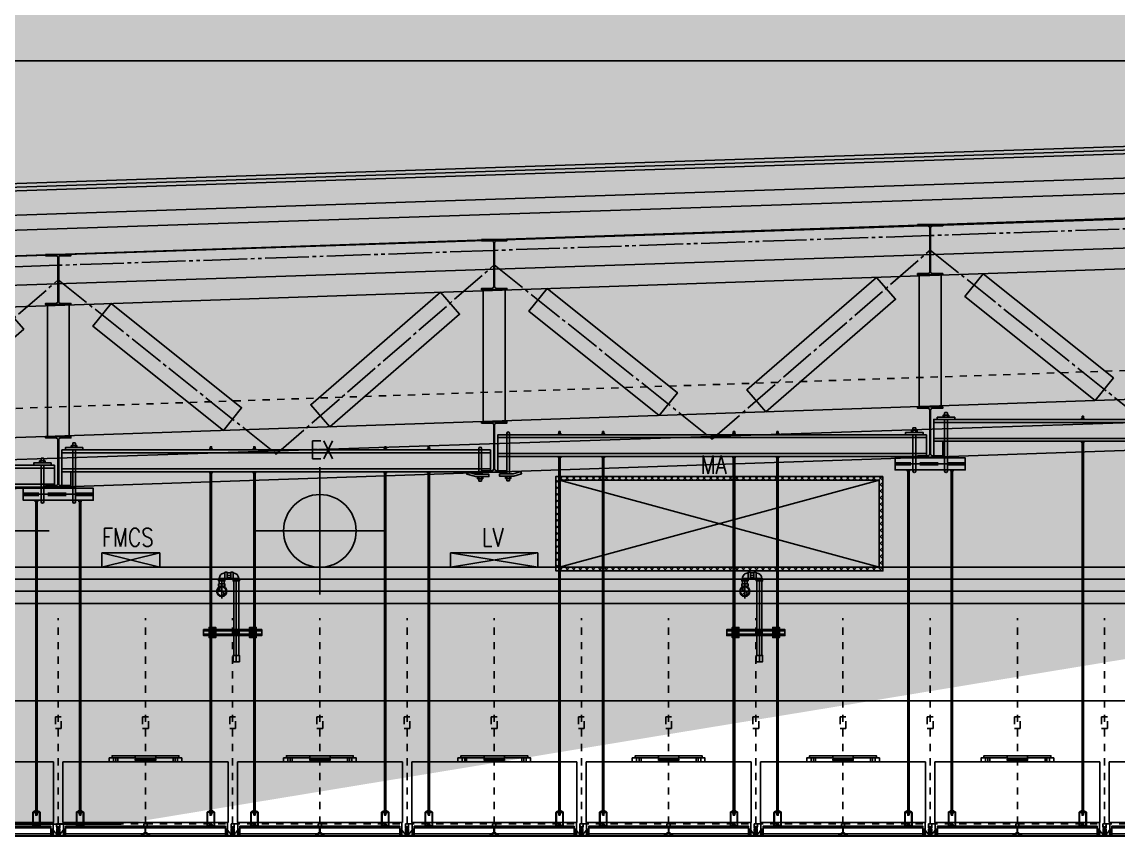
# Model space of a CAD drawing. Header units: millimetres. Extents: x -192235 to 515711, y 45168 to 947868.
# Drawn here: x 117750 to 125293, y 471200 to 476802 of the extents above; entities that cross this region are included whole.
import ezdxf
from ezdxf.enums import TextEntityAlignment as Align

# ---------------------------------------------------------------- set-up
doc = ezdxf.new("R2010")
doc.units = ezdxf.units.MM
doc.header["$LTSCALE"] = 1000
doc.header["$PDMODE"] = 1
for name, pattern in [('CENTER2', [1.125, 0.75, -0.125, 0.125, -0.125]), ('HIDDEN', [0.375, 0.25, -0.125]), ('HIDDEN2', [4.7625, 3.175, -1.5875]), ('TPH12-SEC-@20-1$0$CENTERK0', [0.65, 0.5, -0.05, 0.05, -0.05]), ('TPH12-SEC-@20-1$0$CENTERK5', [6.916, 6.667, -0.083, 0.083, -0.083]), ('TPH12-SEC-@20-1$0$DOTK1', [0.1, 0.05, -0.05]), ('TPH12-SEC-@20-1$0$PHANTOMK1', [1.415, 1, -0.083, 0.083, -0.083, 0.083, -0.083]), ('YCD-Xfa-Sec-24$0$HIDDEN', [0.375, 0.25, -0.125]), ('YCD-Xfa-Sec-24$0$HIDDEN2', [0.1875, 0.125, -0.0625])]:
    doc.linetypes.add(name, pattern=pattern)
for name, color, linetype in [('FS-LINE', 10, 'Continuous'), ('TPH12-SEC-@20-1$0$$FFU', 252, 'TPH12-SEC-@20-1$0$DOTK1'), ('TPH12-SEC-@20-1$0$H-SIN', 252, 'TPH12-SEC-@20-1$0$CENTERK5'), ('TPH12-SEC-@20-1$0$MEJI', 252, 'Continuous'), ('TPH12-SEC-@20-1$0$SIAGE1', 252, 'Continuous'), ('TPH12-SEC-@20-1$0$STEEL2', 252, 'Continuous'), ('TPH12-SEC-@20-1$0$STEEL3', 252, 'Continuous'), ('TPH12-SEC-@20-1$0$SUGATA3', 252, 'Continuous'), ('YCD-Xfa-Sec-24$0$A-C-Ceil-Hand_3-8', 2, 'Continuous'), ('YCD-Xfa-Sec-24$0$A-C-Ceiling Grid', 15, 'Continuous'), ('YCD-Xfa-Sec-24$0$Ceil-Sup-150', 3, 'Continuous'), ('YCD-Xfa-Sec-24$0$Ceil-Sup-P1001', 3, 'Continuous'), ('YCD-Xfa-Sec-24$0$FFU', 145, 'Continuous'), ('YFM1P-短$0$14P5-CSH-3-402-B$0$SH-TEXT', 4, 'Continuous'), ('YFM1P-短$0$M-FOUN', 252, 'Continuous'), ('YFM1P-短$0$M-HVAC-CMDUCT', 150, 'Continuous')]:
    doc.layers.add(name, color=color, linetype=linetype)
doc.styles.add('YFM1P-短$0$14P5-CSH-3-402-B$0$AA-TXT', font='simplex.shx', dxfattribs={"width": 0.8, "bigfont": 'CHINA.shx'})

# ---------------------------------------------------------------- blocks, each defined once
blk = doc.blocks.new('TPH12-SEC-@20-1')
at = {"layer": 'DEFPOINTS'}
for p, q in [((100000, 474600), (145000, 476100)), ((100000, 474400), (145000, 475900)), ((100000, 473200), (145000, 474700))]:
    blk.add_line(p, q, dxfattribs=at)
at = {"layer": 'TPH12-SEC-@20-1$0$$FFU'}
for p, q in [((129650, 474550.3), (100343.2, 473550.1)), ((118000, 471285), (118000, 472700)), ((118600, 471285), (118600, 472700)), ((119200, 471285), (119200, 472700)), ((119800, 471285), (119800, 472700)), ((120400, 471285), (120400, 472700)), ((121000, 471285), (121000, 472700)), ((121600, 471285), (121600, 472700)), ((122200, 471285), (122200, 472700)), ((122800, 471285), (122800, 472700)), ((123400, 471285), (123400, 472700)), ((124000, 471285), (124000, 472700)), ((124600, 471285), (124600, 472700)), ((125200, 471285), (125200, 472700)), ((189650, 471285), (100350, 471285)), ((189650, 471200), (100350, 471200))]:
    blk.add_line(p, q, dxfattribs=at)
for points in [[(118020, 471940), (118020, 472020), (118020, 472020), (117980, 472020), (117980, 471940)], [(118620, 471940), (118620, 472020), (118620, 472020), (118580, 472020), (118580, 471940)], [(119220, 471940), (119220, 472020), (119220, 472020), (119180, 472020), (119180, 471940)], [(119820, 471940), (119820, 472020), (119820, 472020), (119780, 472020), (119780, 471940)], [(120420, 471940), (120420, 472020), (120420, 472020), (120380, 472020), (120380, 471940)], [(121020, 471940), (121020, 472020), (121020, 472020), (120980, 472020), (120980, 471940)], [(121620, 471940), (121620, 472020), (121620, 472020), (121580, 472020), (121580, 471940)], [(122220, 471940), (122220, 472020), (122220, 472020), (122180, 472020), (122180, 471940)], [(122820, 471940), (122820, 472020), (122820, 472020), (122780, 472020), (122780, 471940)], [(123420, 471940), (123420, 472020), (123420, 472020), (123380, 472020), (123380, 471940)], [(124020, 471940), (124020, 472020), (124020, 472020), (123980, 472020), (123980, 471940)], [(124620, 471940), (124620, 472020), (124620, 472020), (124580, 472020), (124580, 471940)], [(125220, 471940), (125220, 472020), (125220, 472020), (125180, 472020), (125180, 471940)], [(117989, 471203), (117967.5, 471203), (117967.5, 471200), (118032.5, 471200), (118032.5, 471203), (118011, 471203), (118011, 471222), (118001.5, 471222), (118001.5, 471263), (118011, 471263), (118011, 471285), (117989, 471285), (117989, 471263), (117998.5, 471263), (117998.5, 471222), (117989, 471222)], [(118589, 471203), (118567.5, 471203), (118567.5, 471200), (118632.5, 471200), (118632.5, 471203), (118611, 471203), (118611, 471222), (118601.5, 471222), (118601.5, 471263), (118611, 471263), (118611, 471285), (118589, 471285), (118589, 471263), (118598.5, 471263), (118598.5, 471222), (118589, 471222)], [(119189, 471203), (119167.5, 471203), (119167.5, 471200), (119232.5, 471200), (119232.5, 471203), (119211, 471203), (119211, 471222), (119201.5, 471222), (119201.5, 471263), (119211, 471263), (119211, 471285), (119189, 471285), (119189, 471263), (119198.5, 471263), (119198.5, 471222), (119189, 471222)], [(119789, 471203), (119767.5, 471203), (119767.5, 471200), (119832.5, 471200), (119832.5, 471203), (119811, 471203), (119811, 471222), (119801.5, 471222), (119801.5, 471263), (119811, 471263), (119811, 471285), (119789, 471285), (119789, 471263), (119798.5, 471263), (119798.5, 471222), (119789, 471222)], [(120389, 471203), (120367.5, 471203), (120367.5, 471200), (120432.5, 471200), (120432.5, 471203), (120411, 471203), (120411, 471222), (120401.5, 471222), (120401.5, 471263), (120411, 471263), (120411, 471285), (120389, 471285), (120389, 471263), (120398.5, 471263), (120398.5, 471222), (120389, 471222)], [(120989, 471203), (120967.5, 471203), (120967.5, 471200), (121032.5, 471200), (121032.5, 471203), (121011, 471203), (121011, 471222), (121001.5, 471222), (121001.5, 471263), (121011, 471263), (121011, 471285), (120989, 471285), (120989, 471263), (120998.5, 471263), (120998.5, 471222), (120989, 471222)], [(121589, 471203), (121567.5, 471203), (121567.5, 471200), (121632.5, 471200), (121632.5, 471203), (121611, 471203), (121611, 471222), (121601.5, 471222), (121601.5, 471263), (121611, 471263), (121611, 471285), (121589, 471285), (121589, 471263), (121598.5, 471263), (121598.5, 471222), (121589, 471222)], [(122189, 471203), (122167.5, 471203), (122167.5, 471200), (122232.5, 471200), (122232.5, 471203), (122211, 471203), (122211, 471222), (122201.5, 471222), (122201.5, 471263), (122211, 471263), (122211, 471285), (122189, 471285), (122189, 471263), (122198.5, 471263), (122198.5, 471222), (122189, 471222)], [(122789, 471203), (122767.5, 471203), (122767.5, 471200), (122832.5, 471200), (122832.5, 471203), (122811, 471203), (122811, 471222), (122801.5, 471222), (122801.5, 471263), (122811, 471263), (122811, 471285), (122789, 471285), (122789, 471263), (122798.5, 471263), (122798.5, 471222), (122789, 471222)], [(123389, 471203), (123367.5, 471203), (123367.5, 471200), (123432.5, 471200), (123432.5, 471203), (123411, 471203), (123411, 471222), (123401.5, 471222), (123401.5, 471263), (123411, 471263), (123411, 471285), (123389, 471285), (123389, 471263), (123398.5, 471263), (123398.5, 471222), (123389, 471222)], [(123989, 471203), (123967.5, 471203), (123967.5, 471200), (124032.5, 471200), (124032.5, 471203), (124011, 471203), (124011, 471222), (124001.5, 471222), (124001.5, 471263), (124011, 471263), (124011, 471285), (123989, 471285), (123989, 471263), (123998.5, 471263), (123998.5, 471222), (123989, 471222)], [(124589, 471203), (124567.5, 471203), (124567.5, 471200), (124632.5, 471200), (124632.5, 471203), (124611, 471203), (124611, 471222), (124601.5, 471222), (124601.5, 471263), (124611, 471263), (124611, 471285), (124589, 471285), (124589, 471263), (124598.5, 471263), (124598.5, 471222), (124589, 471222)], [(125189, 471203), (125167.5, 471203), (125167.5, 471200), (125232.5, 471200), (125232.5, 471203), (125211, 471203), (125211, 471222), (125201.5, 471222), (125201.5, 471263), (125211, 471263), (125211, 471285), (125189, 471285), (125189, 471263), (125198.5, 471263), (125198.5, 471222), (125189, 471222)]]:
    blk.add_lwpolyline(points, close=True, dxfattribs=at)
at = {"layer": 'TPH12-SEC-@20-1$0$H-SIN'}
blk.add_line((84160.9, 471200), (201769.6, 471200), dxfattribs=at)
at = {"layer": 'TPH12-SEC-@20-1$0$MEJI'}
blk.add_line((143050, 476535), (98300, 476535), dxfattribs=at)
at = {"layer": 'TPH12-SEC-@20-1$0$SIAGE1'}
for p, q in [((145000, 476382.9), (99350, 474861.2)), ((145000, 476277.8), (99538.5, 474762.4))]:
    blk.add_line(p, q, dxfattribs=at)
at = {"layer": 'TPH12-SEC-@20-1$0$STEEL2'}
for points in [[(123913, 475407.2), (124087, 475407.2), (124087, 475398.2), (124016, 475398.2, 0.414214), (124003, 475385.2), (124003, 475083.2, 0.414214), (124016, 475070.2), (124087, 475070.2), (124087, 475061.2), (123913, 475061.2), (123913, 475070.2), (123984, 475070.2, 0.414214), (123997, 475083.2), (123997, 475385.2, 0.414214), (123984, 475398.2), (123913, 475398.2)], [(120913, 475304.8), (121087, 475304.8), (121087, 475295.8), (121016, 475295.8, 0.414214), (121003, 475282.8), (121003, 474980.8, 0.414214), (121016, 474967.8), (121087, 474967.8), (121087, 474958.8), (120913, 474958.8), (120913, 474967.8), (120984, 474967.8, 0.414214), (120997, 474980.8), (120997, 475282.8, 0.414214), (120984, 475295.8), (120913, 475295.8)], [(117913, 475202.4), (118087, 475202.4), (118087, 475193.4), (118016, 475193.4, 0.414214), (118003, 475180.4), (118003, 474878.4, 0.414214), (118016, 474865.4), (118087, 474865.4), (118087, 474856.4), (117913, 474856.4), (117913, 474865.4), (117984, 474865.4, 0.414214), (117997, 474878.4), (117997, 475180.4, 0.414214), (117984, 475193.4), (117913, 475193.4)], [(123913, 474153.2), (124087, 474153.2), (124087, 474144.2), (124016, 474144.2, 0.414214), (124003, 474131.2), (124003, 473829.2, 0.414214), (124016, 473816.2), (124087, 473816.2), (124087, 473807.2), (123913, 473807.2), (123913, 473816.2), (123984, 473816.2, 0.414214), (123997, 473829.2), (123997, 474131.2, 0.414214), (123984, 474144.2), (123913, 474144.2)], [(120913, 474050.8), (121087, 474050.8), (121087, 474041.8), (121016, 474041.8, 0.414214), (121003, 474028.8), (121003, 473726.8, 0.414214), (121016, 473713.8), (121087, 473713.8), (121087, 473704.8), (120913, 473704.8), (120913, 473713.8), (120984, 473713.8, 0.414214), (120997, 473726.8), (120997, 474028.8, 0.414214), (120984, 474041.8), (120913, 474041.8)], [(117913, 473948.4), (118087, 473948.4), (118087, 473939.4), (118016, 473939.4, 0.414214), (118003, 473926.4), (118003, 473624.4, 0.414214), (118016, 473611.4), (118087, 473611.4), (118087, 473602.4), (117913, 473602.4), (117913, 473611.4), (117984, 473611.4, 0.414214), (117997, 473624.4), (117997, 473926.4, 0.414214), (117984, 473939.4), (117913, 473939.4)]]:
    blk.add_lwpolyline(points, format="xyb", close=True, dxfattribs=at)
at = {"layer": 'TPH12-SEC-@20-1$0$STEEL3'}
for p, q in [((129650, 475600), (100350, 474600)), ((129650, 475249.8), (100350, 474249.8)), ((129650, 474350.2), (100350, 473350.2)), ((129650, 474000), (100350, 473000))]:
    blk.add_line(p, q, dxfattribs=at)
at = {"layer": 'TPH12-SEC-@20-1$0$STEEL3', "linetype": 'TPH12-SEC-@20-1$0$PHANTOMK1', "ltscale": 0.3}
for p, q in [((126997, 475434.4), (124003, 475332.2)), ((123997, 475332), (121003, 475229.8)), ((120997, 475229.6), (118003, 475127.4)), ((117997, 475127.2), (115003, 475025.1))]:
    blk.add_line(p, q, dxfattribs=at)
at = {"layer": 'TPH12-SEC-@20-1$0$STEEL3', "linetype": 'TPH12-SEC-@20-1$0$CENTERK0', "ltscale": 0.5}
for p, q in [((122500, 473931.1), (124000, 475232.1)), ((124000, 475232.1), (125500, 474033.5)), ((119500, 473828.7), (121000, 475129.7)), ((121000, 475129.7), (122500, 473931.1)), ((116500, 473726.3), (118000, 475027.3)), ((118000, 475027.3), (119500, 473828.7))]:
    blk.add_line(p, q, dxfattribs=at)
at = {"layer": 'TPH12-SEC-@20-1$0$STEEL3'}
for points in [[(125136.2, 474196.1), (125261.1, 474352.4), (124363.8, 475069.4), (124238.9, 474913.1)], [(122869, 474118.8), (122738, 474269.9), (123631, 475044.4), (123762, 474893.3)], [(123925, 474153.2), (124075, 474153.2), (124075, 475061.2), (123925, 475061.2)], [(119869, 474016.4), (119738, 474167.5), (120631, 474942), (120762, 474790.9)], [(120925, 474050.8), (121075, 474050.8), (121075, 474958.8), (120925, 474958.8)], [(122136.2, 474093.8), (122261.1, 474250), (121363.8, 474967), (121238.9, 474810.7)], [(116869, 473914), (116738, 474065.1), (117631, 474839.6), (117762, 474688.5)], [(117925, 473948.4), (118075, 473948.4), (118075, 474856.4), (117925, 474856.4)], [(119136.2, 473991.4), (119261.1, 474147.6), (118363.8, 474864.6), (118238.9, 474708.4)]]:
    blk.add_lwpolyline(points, close=True, dxfattribs=at)
at = {"layer": 'TPH12-SEC-@20-1$0$SUGATA3'}
for p, q in [((145000, 476600), (99350, 475078.3)), ((145000, 476575), (99350, 475053.3)), ((145000, 476550), (99350, 475028.3))]:
    blk.add_line(p, q, dxfattribs=at)
blk = doc.blocks.new('YFM1P-短')
at = {"layer": 'YFM1P-短$0$M-HVAC-CMDUCT'}
h = blk.add_hatch(dxfattribs=at)
h.set_pattern_fill('ANSI37', color=256, scale=10)
h.paths.add_polyline_path([(166325, 473675), (168575, 473675), (168575, 473025), (166325, 473025)])
h.paths.add_polyline_path([(166350, 473650), (168550, 473650), (168550, 473050), (166350, 473050)], flags=16)
at = {"layer": 'YFM1P-短$0$M-FOUN', "color": 1}
for p, q in [((170200, 473737.6), (170200, 472862.4)), ((169762.4, 473300), (170637.6, 473300)), ((172062.4, 473300), (172937.6, 473300))]:
    blk.add_line(p, q, dxfattribs=at)
at = {"layer": 'YFM1P-短$0$M-FOUN'}
blk.add_line((190000, 473050), (100000, 473050), dxfattribs=at)
at = {"layer": 'YFM1P-短$0$M-FOUN', "color": 4}
for p, q in [((100000, 472885), (190000, 472885)), ((100000, 472130), (190000, 472130))]:
    blk.add_line(p, q, dxfattribs=at)
blk.add_circle((170200, 473300), 250, dxfattribs=at)
at = {"layer": 'YFM1P-短$0$M-HVAC-CMDUCT'}
for p, q in [((168550, 473650), (166350, 473050)), ((166350, 473650), (168550, 473050)), ((169300, 473150), (168700, 473150)), ((168700, 473150), (168700, 473050)), ((168700, 473050), (169300, 473150)), ((169300, 473050), (168700, 473150)), ((169300, 473050), (169300, 473150)), ((171700, 473150), (171300, 473150)), ((171300, 473150), (171300, 473050)), ((171300, 473050), (171700, 473150)), ((171700, 473050), (171300, 473150)), ((171700, 473050), (171700, 473150)), ((168700, 473050), (169300, 473050)), ((171300, 473050), (171700, 473050))]:
    blk.add_line(p, q, dxfattribs=at)
for points in [[(166325, 473675), (168575, 473675), (168575, 473025), (166325, 473025)], [(166350, 473650), (168550, 473650), (168550, 473050), (166350, 473050)]]:
    blk.add_lwpolyline(points, close=True, dxfattribs=at)
at = {"layer": 'YFM1P-短$0$14P5-CSH-3-402-B$0$SH-TEXT', "color": 4, "style": 'YFM1P-短$0$14P5-CSH-3-402-B$0$AA-TXT', "text_generation_flag": 2, "width": 0.8}
for s, p in [('EX', (170183.2, 473857.2, 0)), ('MA', (167488.7, 473755.6, 0)), ('LV', (169009.7, 473255.6, 0)), ('FMCS', (171521.5, 473255.6, 0))]:
    blk.add_text(s, height=125, dxfattribs=at).set_placement(p, align=Align.MIDDLE_CENTER)
blk = doc.blocks.new('YCD-Xfa-Sec-24$0$Cap-4')
for p, q in [((1.76, 0), (-1.76, 0)), ((-1.9, -1.31), (-1.9, -0.18)), ((-1.9, -1.31), (-1.9, -0.18)), ((1.76, -1.49), (-1.76, -1.49)), ((1.76, -1.49), (-1.76, -1.49)), ((-1.39, -0.05), (-1.75, -0.05)), ((-1.39, -0.05), (-1.75, -0.05)), ((-1.39, -1.44), (-1.75, -1.44)), ((-1.39, -1.44), (-1.75, -1.44)), ((-1.02, -1.31), (-1.02, -0.18)), ((-1.02, -1.31), (-1.02, -0.18)), ((-0.95, -1.49), (-0.95, -3.09)), ((-0.95, -3.09), (-0.82, -3.22)), ((0.82, -3.22), (-0.82, -3.22)), ((0.53, -0.05), (-0.53, -0.05)), ((0.53, -0.05), (-0.53, -0.05)), ((0.53, -1.44), (-0.53, -1.44)), ((0.53, -1.44), (-0.53, -1.44)), ((0.82, -3.22), (0.95, -3.09)), ((0.95, -1.49), (0.95, -3.09)), ((1.02, -1.31), (1.02, -0.18)), ((1.02, -1.31), (1.02, -0.18)), ((1.39, -0.05), (1.75, -0.05)), ((1.39, -0.05), (1.75, -0.05)), ((1.39, -1.44), (1.75, -1.44)), ((1.39, -1.44), (1.75, -1.44)), ((1.9, -1.31), (1.9, -0.18)), ((1.9, -1.31), (1.9, -0.18))]:
    blk.add_line(p, q)
for centre, radius, start, end in [((-1.6, -0.27), 0.316, 120.56811, 163.207), ((-1.6, -0.27), 0.316, 120.56811, 163.207), ((-1.64, -0.33), 0.303, 111.89653, 149.5654), ((-1.64, -0.33), 0.303, 111.89653, 149.5654), ((-1.64, -1.16), 0.303, 210.4346, 248.10347), ((-1.64, -1.16), 0.303, 210.4346, 248.10347), ((-1.6, -1.22), 0.316, 196.793, 239.43189), ((-1.6, -1.22), 0.316, 196.793, 239.43189), ((-1.6, -1.26), 1.23, 61.78852, 80.11234), ((-1.6, -1.26), 1.23, 61.78852, 80.11234), ((-1.6, -0.23), 1.23, 279.88766, 298.21148), ((-1.6, -0.23), 1.23, 279.88766, 298.21148), ((-0.43, -1.46), 1.41, 94.15324, 114.87611), ((-0.43, -1.46), 1.41, 94.15324, 114.87611), ((-0.43, -0.03), 1.41, 245.12389, 265.84676), ((-0.43, -0.03), 1.41, 245.12389, 265.84676), ((0.43, -1.46), 1.41, 65.12389, 85.84676), ((0.43, -1.46), 1.41, 65.12389, 85.84676), ((0.43, -0.03), 1.41, 274.15324, 294.87611), ((0.43, -0.03), 1.41, 274.15324, 294.87611), ((1.6, -1.26), 1.23, 99.88766, 118.21148), ((1.6, -1.26), 1.23, 99.88766, 118.21148), ((1.6, -0.23), 1.23, 241.78852, 260.11234), ((1.6, -0.23), 1.23, 241.78852, 260.11234), ((1.64, -0.33), 0.303, 30.4346, 68.10347), ((1.64, -0.33), 0.303, 30.4346, 68.10347), ((1.64, -1.16), 0.303, 291.89653, 329.5654), ((1.64, -1.16), 0.303, 291.89653, 329.5654), ((1.6, -0.27), 0.316, 16.793, 59.43189), ((1.6, -0.27), 0.316, 16.793, 59.43189), ((1.6, -1.22), 0.316, 300.56811, 343.207), ((1.6, -1.22), 0.316, 300.56811, 343.207)]:
    blk.add_arc(centre, radius, start, end)
blk = doc.blocks.new('YCD-Xfa-Sec-24$0$cg-1')
blk.add_lwpolyline([(0, 68), (0, 0), (1100, 0), (1100, 2.8), (0, 2.8), (0, 15.2), (1100, 15.2), (1100, 55.7), (0, 55.7), (0, 68), (1100, 68), (1100, 0)])
blk = doc.blocks.new('YCD-Xfa-Sec-24$0$FFU-120x120x55')
for p, q in [((-56.8, 50.8), (-56.8, 9)), ((56.8, 50.8), (-56.8, 50.8)), ((56.8, 50.8), (56.8, 9)), ((-56.8, 9), (56.8, 9)), ((-56.5, 0), (-56.5, 9)), ((56.5, 0), (56.5, 9)), ((-56.5, 0), (56.5, 0))]:
    blk.add_line(p, q)
for points in [[(-22.03, 50.8), (-25, 50.8), (-25, 53.5), (-22.03, 53.5), (-22.03, 51.04)], [(-19, 50.8), (-20.35, 50.8), (-20.35, 53.5), (-19, 53.5), (-19, 51.04)], [(19, 50.8), (20.35, 50.8), (20.35, 53.5), (19, 53.5), (19, 50.95)], [(22.03, 50.8), (25, 50.8), (25, 53.5), (22.03, 53.5), (22.03, 50.95)], [(-7, 51.8), (-7, 52.7), (7, 52.7), (7, 51.8)]]:
    blk.add_lwpolyline(points, close=True)
for points in [[(-7, 54.87, 0.414214), (-7.13, 55), (-23, 55), (-23, 53.5), (-7.13, 53.5, 0.414214), (-7, 53.63)], [(6.87, 53.49, 0.396463), (7, 53.63), (7, 54.87, 0.414214), (6.87, 55), (-6.87, 55, 0.414214), (-7, 54.87), (-7, 53.63, 0.396539), (-6.87, 53.49, 0.029282)], [(7.13, 53.5), (23, 53.5), (23, 55), (7.13, 55, 0.414214), (7, 54.87), (7, 53.63, 0.414214)]]:
    blk.add_lwpolyline(points, format="xyb", close=True)
blk = doc.blocks.new('YCD-Xfa-Sec-24$0$Ceil-4T')
for p, q in [((0.45, 5.1), (0, 5.1)), ((0, 5.1), (0, 0)), ((2.2, 0.33), (0, 0.33)), ((0, 0.25), (2.2, 0.25)), ((2.2, 0), (0, 0)), ((0.45, 4.8), (0.45, 5.1)), ((0.45, 4.8), (0.45, 0.33)), ((0.45, 4.8), (1.05, 4.8)), ((0.6, 0.33), (2.2, 0.33)), ((1.05, 4.8), (3, 2.05)), ((3, 2.05), (3.95, 2.05)), ((3.95, 1.55), (3.75, 0.88)), ((3.75, 0.88), (3.95, 0.88)), ((3.75, 0.88), (3.75, 0.25)), ((3.95, 4.8), (3.95, 0.3)), ((3.95, 0.88), (3.95, 1.55)), ((3.95, 0.88), (3.95, 0.45)), ((4.3, 5.1), (4.25, 5.1)), ((5.75, 5.1), (5.7, 5.1)), ((6.05, 4.8), (6.05, 0.3)), ((7, 2.05), (6.05, 2.05)), ((6.05, 1.55), (6.25, 0.88)), ((6.05, 0.88), (6.05, 1.55)), ((6.25, 0.88), (6.05, 0.88)), ((6.05, 0.88), (6.05, 0.45)), ((6.25, 0.88), (6.25, 0.25)), ((8.95, 4.8), (7, 2.05)), ((7.8, 0.33), (10, 0.33)), ((10, 0.25), (7.8, 0.25)), ((10, 0), (7.8, 0)), ((9.55, 4.8), (8.95, 4.8)), ((9.55, 5.1), (10, 5.1)), ((9.55, 4.8), (9.55, 5.1)), ((9.55, 4.8), (9.55, 0.28)), ((10, 5.1), (10, 0))]:
    blk.add_line(p, q)
for points in [[(5.58, 0.1), (5.54, 0.1, -0.414214), (5.5, 0.14), (5.5, 0.58, -0.414214), (5.52, 0.6), (5.82, 0.6, 0.414214), (5.84, 0.62), (5.84, 1.2, 0.414214), (5.74, 1.3), (4.26, 1.3, 0.414214), (4.16, 1.2), (4.16, 0.62, 0.414214), (4.18, 0.6), (4.48, 0.6, -0.414214), (4.5, 0.58), (4.5, 0.14, -0.414214), (4.46, 0.1), (4.42, 0.1, 0.414214), (4.4, 0.08), (4.4, 0.04, -0.414214), (4.36, 0), (2.24, 0, -0.414214), (2.2, 0.04), (2.2, 0.25), (2.2, 0.28, -0.414214), (2.25, 0.33), (2.27, 0.33, -0.414214), (2.32, 0.28), (2.32, 0.27, 0.414214), (2.34, 0.25), (3.87, 0.25, 0.414214), (3.97, 0.35), (3.97, 1.48, -0.414214), (3.99, 1.5), (4.2, 1.5, 0.414214), (4.3, 1.6), (4.3, 5.4, 0.414214), (4.2, 5.5), (3.96, 5.5, -0.414214), (3.94, 5.52), (3.94, 6.76, -0.414214), (3.98, 6.8), (4.46, 6.8, -0.414214), (4.5, 6.76), (4.5, 6.42, -0.414214), (4.48, 6.4), (4.18, 6.4, 0.414214), (4.16, 6.38), (4.16, 5.8, 0.414214), (4.26, 5.7), (5.74, 5.7, 0.414214), (5.84, 5.8), (5.84, 6.38, 0.414214), (5.82, 6.4), (5.52, 6.4, -0.414214), (5.5, 6.42), (5.5, 6.76, -0.414214), (5.54, 6.8), (6.02, 6.8, -0.414214), (6.06, 6.76), (6.06, 5.52, -0.414214), (6.04, 5.5), (5.8, 5.5, 0.414214), (5.7, 5.4), (5.7, 1.6, 0.414214), (5.8, 1.5), (6.01, 1.5, -0.414214), (6.03, 1.48), (6.03, 0.35, 0.414214), (6.13, 0.25), (7.66, 0.25, 0.414214), (7.68, 0.27), (7.68, 0.28, -0.414214), (7.73, 0.33), (7.75, 0.33, -0.414214), (7.8, 0.28), (7.8, 0.25), (7.8, 0.04, -0.414214), (7.76, 0), (5.64, 0, -0.414214), (5.6, 0.04), (5.6, 0.08, 0.414214)], [(4.52, 5.5, 0.414214), (4.42, 5.4), (4.42, 5.2, 0.414214), (4.52, 5.1), (5.48, 5.1, 0.414214), (5.58, 5.2), (5.58, 5.4, 0.414214), (5.48, 5.5)], [(5.58, 3.24, -0.684718), (5.41, 3.17, 0.441058), (4.59, 3.17, -0.684718), (4.42, 3.24), (4.42, 4.38), (4.42, 4.8, -0.414214), (4.52, 4.9), (5.48, 4.9, -0.414214), (5.58, 4.8), (5.58, 4.38)], [(5, 1.5), (5.48, 1.5, 0.414214), (5.58, 1.6), (5.58, 2.36, 0.684718), (5.41, 2.43, -0.441058), (4.59, 2.43, 0.684718), (4.42, 2.36), (4.42, 1.6, 0.414214), (4.52, 1.5)]]:
    blk.add_lwpolyline(points, format="xyb", close=True)
blk.add_circle((5, 2.8), 0.375)
for centre, radius, start, end in [((3.75, 0.45), 0.2, 270, 0), ((4.25, 4.8), 0.3, 90, 180), ((5.75, 4.8), 0.3, 0, 90), ((6.25, 0.45), 0.2, 180, 270)]:
    blk.add_arc(centre, radius, start, end)
for p in [(2.2, 0), (2.2, 0), (2.2, 0), (2.2, 0), (2.2, 0), (2.2, 0), (2.2, 0), (2.2, 0), (2.2, 0), (2.2, 0), (2.2, 0), (2.2, 0), (2.2, 0), (2.2, 0), (2.2, 0), (2.2, 0), (2.2, 0), (3.95, 0.35), (3.97, 0.41), (4.16, 0.64), (4.54, 5.1), (4.56, 4.9), (4.58, 5.1), (5.84, 0.65), (5.85, 0.67), (6.03, 0.41), (6.05, 0.35), (7.8, 0)]:
    blk.add_point(p)
blk = doc.blocks.new('YCD-Xfa-Sec-24$0$Cap-3')
for p, q in [((-8, 2.8), (-11, 2)), ((-11, 2), (-11, 0)), ((-11, 2), (11, 2)), ((-11, 0), (11, 0)), ((-8, 9.2), (-8, 2.8)), ((0, 10), (-6, 10)), ((-4, 9.2), (-4, 2.8)), ((6, 10), (0, 10)), ((4, 2.8), (4, 9.2)), ((8, 9.2), (8, 2.8)), ((8, 2.8), (11, 2)), ((11, 2), (11, 0))]:
    blk.add_line(p, q)
for centre, radius, start, end in [((-6, 7.1), 2.9, 46.39718, 133.60282), ((-6, 4.9), 2.9, 226.39718, 313.60282), ((0, -0.4), 10.4, 67.38014, 112.61986), ((0, 12.4), 10.4, 247.38014, 292.61986), ((6, 7.1), 2.9, 46.39718, 133.60282), ((6, 4.9), 2.9, 226.39718, 313.60282)]:
    blk.add_arc(centre, radius, start, end)
blk = doc.blocks.new('YCD-Xfa-Sec-24')
at = {"layer": 'YCD-Xfa-Sec-24$0$A-C-Ceil-Hand_3-8', "elevation": 0}
for points in [[(584954.8, 404088.3), (584945.2, 404088.3), (584945.2, 404076.3), (584954.8, 404076.3)], [(587045.2, 403983.4), (587054.8, 403983.4), (587054.8, 403971.4), (587045.2, 403971.4)], [(587354.8, 403983.4), (587345.2, 403983.4), (587345.2, 403971.4), (587354.8, 403971.4)], [(588245.2, 403983.4), (588254.8, 403983.4), (588254.8, 403971.4), (588245.2, 403971.4)], [(588554.8, 403983.4), (588545.3, 403983.4), (588545.3, 403971.4), (588554.8, 403971.4)], [(584954.8, 401378), (584945.2, 401378), (584945.2, 403906.3), (584954.8, 403906.3)], [(589445.3, 403878.6), (589454.8, 403878.6), (589454.8, 403866.6), (589445.3, 403866.6)], [(589754.8, 403878.6), (589745.2, 403878.6), (589745.2, 403866.6), (589754.8, 403866.6)], [(590645.2, 403878.6), (590654.8, 403878.6), (590654.8, 403866.6), (590645.2, 403866.6)], [(590954.8, 403878.6), (590945.2, 403878.6), (590945.2, 403866.6), (590954.8, 403866.6)], [(587045.2, 401378), (587054.8, 401378), (587054.8, 403801.4), (587045.2, 403801.4)], [(587354.8, 401378), (587345.2, 401378), (587345.2, 403801.4), (587354.8, 403801.4)], [(588245.2, 401378), (588254.8, 401378), (588254.8, 403801.4), (588245.2, 403801.4)], [(588554.8, 401378), (588545.3, 401378), (588545.3, 403801.4), (588554.8, 403801.4)], [(585845.2, 401378), (585854.8, 401378), (585854.8, 403709.9), (585845.2, 403709.9)], [(586154.8, 401378), (586145.2, 401378), (586145.2, 403709.9), (586154.8, 403709.9)], [(589445.3, 401378), (589454.8, 401378), (589454.8, 403696.6), (589445.3, 403696.6)], [(589754.8, 401378), (589745.2, 401378), (589745.2, 403696.6), (589754.8, 403696.6)], [(590645.2, 401378), (590654.8, 401378), (590654.8, 403696.6), (590645.2, 403696.6)], [(590954.8, 401378), (590945.2, 401378), (590945.2, 403696.6), (590954.8, 403696.6)], [(591845.2, 401378), (591854.8, 401378), (591854.8, 403500.1), (591845.2, 403500.1)], [(592154.8, 401378), (592145.2, 401378), (592145.2, 403500.1), (592154.8, 403500.1)], [(584945.2, 401343), (584954.8, 401343), (584954.8, 401355), (584945.2, 401355)], [(584945.2, 401281), (584954.8, 401281), (584954.8, 401293), (584945.2, 401293)], [(585854.8, 401343), (585845.2, 401343), (585845.2, 401355), (585854.8, 401355)], [(585854.8, 401281), (585845.2, 401281), (585845.2, 401293), (585854.8, 401293)], [(586145.2, 401343), (586154.8, 401343), (586154.8, 401355), (586145.2, 401355)], [(586145.2, 401281), (586154.8, 401281), (586154.8, 401293), (586145.2, 401293)], [(587054.8, 401343), (587045.2, 401343), (587045.2, 401355), (587054.8, 401355)], [(587054.8, 401281), (587045.2, 401281), (587045.2, 401293), (587054.8, 401293)], [(587345.2, 401343), (587354.8, 401343), (587354.8, 401355), (587345.2, 401355)], [(587345.2, 401281), (587354.8, 401281), (587354.8, 401293), (587345.2, 401293)], [(588254.8, 401343), (588245.2, 401343), (588245.2, 401355), (588254.8, 401355)], [(588254.8, 401281), (588245.2, 401281), (588245.2, 401293), (588254.8, 401293)], [(588545.3, 401343), (588554.8, 401343), (588554.8, 401355), (588545.3, 401355)], [(588545.3, 401281), (588554.8, 401281), (588554.8, 401293), (588545.3, 401293)], [(589454.8, 401343), (589445.3, 401343), (589445.3, 401355), (589454.8, 401355)], [(589454.8, 401281), (589445.3, 401281), (589445.3, 401293), (589454.8, 401293)], [(589745.2, 401343), (589754.8, 401343), (589754.8, 401355), (589745.2, 401355)], [(589745.2, 401281), (589754.8, 401281), (589754.8, 401293), (589745.2, 401293)], [(590654.8, 401343), (590645.2, 401343), (590645.2, 401355), (590654.8, 401355)], [(590654.8, 401281), (590645.2, 401281), (590645.2, 401293), (590654.8, 401293)], [(590945.2, 401343), (590954.8, 401343), (590954.8, 401355), (590945.2, 401355)], [(590945.2, 401281), (590954.8, 401281), (590954.8, 401293), (590945.2, 401293)], [(591854.8, 401343), (591845.2, 401343), (591845.2, 401355), (591854.8, 401355)], [(591854.8, 401281), (591845.2, 401281), (591845.2, 401293), (591854.8, 401293)], [(592145.2, 401343), (592154.8, 401343), (592154.8, 401355), (592145.2, 401355)], [(592145.2, 401281), (592154.8, 401281), (592154.8, 401293), (592145.2, 401293)]]:
    blk.add_lwpolyline(points, close=True, dxfattribs=at)
for points in [[(584975, 401363), (584975, 401273, -0.414214), (584970, 401268), (584930, 401268, -0.414214), (584925, 401273), (584925, 401363, -0.414214), (584930, 401368), (584970, 401368, -0.414214)], [(585825, 401363), (585825, 401273, 0.414214), (585830, 401268), (585870, 401268, 0.414214), (585875, 401273), (585875, 401363, 0.414214), (585870, 401368), (585830, 401368, 0.414214)], [(586175, 401363), (586175, 401273, -0.414214), (586170, 401268), (586130, 401268, -0.414214), (586125, 401273), (586125, 401363, -0.414214), (586130, 401368), (586170, 401368, -0.414214)], [(587025, 401363), (587025, 401273, 0.414214), (587030, 401268), (587070, 401268, 0.414214), (587075, 401273), (587075, 401363, 0.414214), (587070, 401368), (587030, 401368, 0.414214)], [(587375, 401363), (587375, 401273, -0.414214), (587370, 401268), (587330, 401268, -0.414214), (587325, 401273), (587325, 401363, -0.414214), (587330, 401368), (587370, 401368, -0.414214)], [(588225, 401363), (588225, 401273, 0.414214), (588230, 401268), (588270, 401268, 0.414214), (588275, 401273), (588275, 401363, 0.414214), (588270, 401368), (588230, 401368, 0.414214)], [(588575, 401363), (588575, 401273, -0.414214), (588570, 401268), (588530, 401268, -0.414214), (588525, 401273), (588525, 401363, -0.414214), (588530, 401368), (588570, 401368, -0.414214)], [(589425, 401363), (589425, 401273, 0.414214), (589430, 401268), (589470, 401268, 0.414214), (589475, 401273), (589475, 401363, 0.414214), (589470, 401368), (589430, 401368, 0.414214)], [(589775, 401363), (589775, 401273, -0.414214), (589770, 401268), (589730, 401268, -0.414214), (589725, 401273), (589725, 401363, -0.414214), (589730, 401368), (589770, 401368, -0.414214)], [(590625, 401363), (590625, 401273, 0.414214), (590630, 401268), (590670, 401268, 0.414214), (590675, 401273), (590675, 401363, 0.414214), (590670, 401368), (590630, 401368, 0.414214)], [(590975, 401363), (590975, 401273, -0.414214), (590970, 401268), (590930, 401268, -0.414214), (590925, 401273), (590925, 401363, -0.414214), (590930, 401368), (590970, 401368, -0.414214)], [(591825, 401363), (591825, 401273, 0.414214), (591830, 401268), (591870, 401268, 0.414214), (591875, 401273), (591875, 401363, 0.414214), (591870, 401368), (591830, 401368, 0.414214)], [(592175, 401363), (592175, 401273, -0.414214), (592170, 401268), (592130, 401268, -0.414214), (592125, 401273), (592125, 401363, -0.414214), (592130, 401368), (592170, 401368, -0.414214)], [(584972, 401363), (584972, 401273, -0.414214), (584970, 401271), (584930, 401271, -0.414214), (584928, 401273), (584928, 401363, -0.414214), (584930, 401365), (584970, 401365, -0.414214)], [(585828, 401363), (585828, 401273, 0.414214), (585830, 401271), (585870, 401271, 0.414214), (585872, 401273), (585872, 401363, 0.414214), (585870, 401365), (585830, 401365, 0.414214)], [(586172, 401363), (586172, 401273, -0.414214), (586170, 401271), (586130, 401271, -0.414214), (586128, 401273), (586128, 401363, -0.414214), (586130, 401365), (586170, 401365, -0.414214)], [(587028, 401363), (587028, 401273, 0.414214), (587030, 401271), (587070, 401271, 0.414214), (587072, 401273), (587072, 401363, 0.414214), (587070, 401365), (587030, 401365, 0.414214)], [(587372, 401363), (587372, 401273, -0.414214), (587370, 401271), (587330, 401271, -0.414214), (587328, 401273), (587328, 401363, -0.414214), (587330, 401365), (587370, 401365, -0.414214)], [(588228, 401363), (588228, 401273, 0.414214), (588230, 401271), (588270, 401271, 0.414214), (588272, 401273), (588272, 401363, 0.414214), (588270, 401365), (588230, 401365, 0.414214)], [(588572, 401363), (588572, 401273, -0.414214), (588570, 401271), (588530, 401271, -0.414214), (588528, 401273), (588528, 401363, -0.414214), (588530, 401365), (588570, 401365, -0.414214)], [(589428, 401363), (589428, 401273, 0.414214), (589430, 401271), (589470, 401271, 0.414214), (589472, 401273), (589472, 401363, 0.414214), (589470, 401365), (589430, 401365, 0.414214)], [(589772, 401363), (589772, 401273, -0.414214), (589770, 401271), (589730, 401271, -0.414214), (589728, 401273), (589728, 401363, -0.414214), (589730, 401365), (589770, 401365, -0.414214)], [(590628, 401363), (590628, 401273, 0.414214), (590630, 401271), (590670, 401271, 0.414214), (590672, 401273), (590672, 401363, 0.414214), (590670, 401365), (590630, 401365, 0.414214)], [(590972, 401363), (590972, 401273, -0.414214), (590970, 401271), (590930, 401271, -0.414214), (590928, 401273), (590928, 401363, -0.414214), (590930, 401365), (590970, 401365, -0.414214)], [(591828, 401363), (591828, 401273, 0.414214), (591830, 401271), (591870, 401271, 0.414214), (591872, 401273), (591872, 401363, 0.414214), (591870, 401365), (591830, 401365, 0.414214)], [(592172, 401363), (592172, 401273, -0.414214), (592170, 401271), (592130, 401271, -0.414214), (592128, 401273), (592128, 401363, -0.414214), (592130, 401365), (592170, 401365, -0.414214)]]:
    blk.add_lwpolyline(points, format="xyb", close=True, dxfattribs=at)
at = {"layer": 'YCD-Xfa-Sec-24$0$Ceil-Sup-150'}
for p, q in [((585881.4, 403710.4), (585881.4, 404066.3)), ((585900.5, 403710.4), (585900.5, 404066.3)), ((586099.5, 403710.4), (586099.5, 403961.4)), ((586118.5, 403710.4), (586118.5, 403961.4)), ((588893.9, 403971), (588893.9, 403691.6)), ((588913, 403971), (588913, 403691.6)), ((589087, 403866.1), (589087, 403689.6)), ((589106, 403866.1), (589106, 403689.6)), ((591881.4, 403500.6), (591881.4, 403856.6)), ((591900.5, 403500.6), (591900.5, 403856.6)), ((592099.5, 403500.6), (592099.5, 403751.7)), ((592118.5, 403500.6), (592118.5, 403751.7))]:
    blk.add_line(p, q, dxfattribs=at)
for points in [[(585831, 404066.3), (585951, 404066.3), (585951, 404082.3), (585831, 404082.3)], [(583025, 404066.3), (585975, 404066.3), (585975, 403916.3), (583025, 403916.3)], [(583025, 404046.3), (585975, 404046.3), (585975, 403936.3), (583025, 403936.3)], [(586025, 403961.4), (588975, 403961.4), (588975, 403811.4), (586025, 403811.4)], [(586025, 403941.4), (588975, 403941.4), (588975, 403831.4), (586025, 403831.4)], [(586169, 403961.4), (586049, 403961.4), (586049, 403977.4), (586169, 403977.4)], [(585975, 403916.3), (585913, 403916.3), (585913, 403811.4), (585975, 403811.4)], [(589025, 403856.6), (591975, 403856.6), (591975, 403706.6), (589025, 403706.6)], [(591831, 403856.6), (591951, 403856.6), (591951, 403872.6), (591831, 403872.6)], [(588975, 403811.4), (588913, 403811.4), (588913, 403706.6), (588975, 403706.6)], [(589025, 403836.6), (591975, 403836.6), (591975, 403726.6), (589025, 403726.6)], [(591975, 403706.6), (591913, 403706.6), (591913, 403601.7), (591975, 403601.7)], [(592025, 403751.7), (594975, 403751.7), (594975, 403601.7), (592025, 403601.7)], [(592025, 403731.7), (594975, 403731.7), (594975, 403621.7), (592025, 403621.7)], [(592169, 403751.7), (592049, 403751.7), (592049, 403767.7), (592169, 403767.7)]]:
    blk.add_lwpolyline(points, close=True, dxfattribs=at)
for points in [[(588877.4, 403675.6, -0.072199), (588864.3, 403677.5), (588811.4, 403693.1), (588816, 403708.5), (588868.8, 403692.8, 0.072199), (588877.4, 403691.6), (588963.5, 403691.6), (588963.5, 403675.6)], [(589122.6, 403673.6, 0.072199), (589135.7, 403675.5), (589188.6, 403691.1), (589184, 403706.5), (589131.2, 403690.8, -0.072199), (589122.6, 403689.6), (589036.5, 403689.6), (589036.5, 403673.6)]]:
    blk.add_lwpolyline(points, format="xyb", close=True, dxfattribs=at)
for centre, start, end in [((588903.5, 403971), 0, 180), ((589096.5, 403866.1), 0, 180), ((585891, 403710.4), 180, 0), ((586109, 403710.4), 180, 0), ((591891, 403500.6), 180, 0), ((592109, 403500.6), 180, 0)]:
    blk.add_arc(centre, 9.53, start, end, dxfattribs=at)
at = {"layer": 'YCD-Xfa-Sec-24$0$Ceil-Sup-150', "linetype": 'YCD-Xfa-Sec-24$0$HIDDEN', "ltscale": 0.01}
for centre, start, end in [((588903.5, 403971), 180, 0), ((589096.5, 403866.1), 180, 0), ((585891, 403710.4), 0, 180), ((586109, 403710.4), 0, 180), ((591891, 403500.6), 0, 180), ((592109, 403500.6), 0, 180)]:
    blk.add_arc(centre, 9.53, start, end, dxfattribs=at)
at = {"layer": 'YCD-Xfa-Sec-24$0$Ceil-Sup-P1001', "linetype": 'YCD-Xfa-Sec-24$0$HIDDEN2'}
for p, q in [((585758.6, 403768.3), (586241.4, 403768.3)), ((585758.6, 403754), (586241.4, 403754)), ((591758.6, 403558.5), (592241.4, 403558.5)), ((591758.6, 403544.2), (592241.4, 403544.2))]:
    blk.add_line(p, q, dxfattribs=at)
at = {"layer": 'YCD-Xfa-Sec-24$0$Ceil-Sup-P1001'}
for points in [[(585758.6, 403761.2), (586241.4, 403761.2), (586241.4, 403802.4), (585758.6, 403802.4)], [(585758.6, 403761.2), (586241.4, 403761.2), (586241.4, 403719.9), (585758.6, 403719.9)], [(591758.6, 403551.4), (592241.4, 403551.4), (592241.4, 403592.7), (591758.6, 403592.7)], [(591758.6, 403551.4), (592241.4, 403551.4), (592241.4, 403510.1), (591758.6, 403510.1)]]:
    blk.add_lwpolyline(points, close=True, dxfattribs=at)
at = {"layer": 'YCD-Xfa-Sec-24$0$A-C-Ceil-Hand_3-8', "xscale": -1}
for p in [(584950, 404066.3), (587350, 403961.4), (588550, 403961.4), (589750, 403856.6), (590950, 403856.6), (584950, 401368, 0), (586150, 401368, 0), (587350, 401368, 0), (588550, 401368, 0), (589750, 401368, 0), (590950, 401368, 0), (592150, 401368, 0), (584950, 401271, 0), (586150, 401271, 0), (587350, 401271, 0), (588550, 401271, 0), (589750, 401271, 0), (590950, 401271, 0), (592150, 401271, 0)]:
    blk.add_blockref('YCD-Xfa-Sec-24$0$Cap-3', p, dxfattribs=at)
at = {"layer": 'YCD-Xfa-Sec-24$0$A-C-Ceil-Hand_3-8'}
for p in [(587050, 403961.4), (588250, 403961.4), (589450, 403856.6), (590650, 403856.6), (585850, 401368, 0), (587050, 401368, 0), (588250, 401368, 0), (589450, 401368, 0), (590650, 401368, 0), (591850, 401368, 0), (585850, 401271, 0), (587050, 401271, 0), (588250, 401271, 0), (589450, 401271, 0), (590650, 401271, 0), (591850, 401271, 0)]:
    blk.add_blockref('YCD-Xfa-Sec-24$0$Cap-3', p, dxfattribs=at)
at = {"layer": 'YCD-Xfa-Sec-24$0$A-C-Ceil-Hand_3-8', "xscale": -1, "rotation": 180}
for p in [(584950, 403916.3), (587350, 403811.4), (588550, 403811.4), (586150, 403719.9), (589750, 403706.6), (590950, 403706.6), (592150, 403510.1), (584950, 401365, 0), (586150, 401365, 0), (587350, 401365, 0), (588550, 401365, 0), (589750, 401365, 0), (590950, 401365, 0), (592150, 401365, 0)]:
    blk.add_blockref('YCD-Xfa-Sec-24$0$Cap-3', p, dxfattribs=at)
at = {"layer": 'YCD-Xfa-Sec-24$0$A-C-Ceil-Hand_3-8', "rotation": 180}
for p in [(587050, 403811.4), (588250, 403811.4), (585850, 403719.9), (589450, 403706.6), (590650, 403706.6), (591850, 403510.1), (585850, 401365, 0), (587050, 401365, 0), (588250, 401365, 0), (589450, 401365, 0), (590650, 401365, 0), (591850, 401365, 0)]:
    blk.add_blockref('YCD-Xfa-Sec-24$0$Cap-3', p, dxfattribs=at)
at = {"layer": 'YCD-Xfa-Sec-24$0$A-C-Ceiling Grid', "xscale": -1}
for p in [(584750, 401200, 0), (585950, 401200, 0), (587150, 401200, 0), (588350, 401200, 0), (589550, 401200, 0), (590750, 401200, 0), (591950, 401200, 0), (593150, 401200, 0)]:
    blk.add_blockref('YCD-Xfa-Sec-24$0$cg-1', p, dxfattribs=at)
at = {"layer": 'YCD-Xfa-Sec-24$0$A-C-Ceiling Grid', "xscale": -10, "yscale": 10, "zscale": 10}
for p in [(584850, 401200, 0), (586050, 401200, 0), (587250, 401200, 0), (588450, 401200, 0), (589650, 401200, 0), (590850, 401200, 0), (592050, 401200, 0)]:
    blk.add_blockref('YCD-Xfa-Sec-24$0$Ceil-4T', p, dxfattribs=at)
at = {"layer": 'YCD-Xfa-Sec-24$0$Ceil-Sup-150', "yscale": 10, "zscale": 10, "rotation": 180}
for p, xscale in [((585891, 404082.3), 10), ((586109, 403977.4), -10), ((591891, 403872.6), 10), ((592109, 403767.7), -10)]:
    blk.add_blockref('YCD-Xfa-Sec-24$0$Cap-4', p, dxfattribs=dict(at, xscale=xscale))
at = {"layer": 'YCD-Xfa-Sec-24$0$Ceil-Sup-150', "yscale": 10, "zscale": 10}
for p, xscale in [((588903.5, 403675.6), -10), ((589096.5, 403673.6), 10)]:
    blk.add_blockref('YCD-Xfa-Sec-24$0$Cap-4', p, dxfattribs=dict(at, xscale=xscale))
at = {"layer": 'YCD-Xfa-Sec-24$0$FFU', "xscale": -10, "yscale": 10, "zscale": 10}
for p in [(584199.6, 401202.5, 0), (585399.6, 401202.5, 0), (586599.6, 401202.5, 0), (587799.6, 401202.5, 0), (588999.6, 401202.5, 0), (590199.6, 401202.5, 0), (591399.6, 401202.5, 0), (592599.6, 401202.5, 0)]:
    blk.add_blockref('YCD-Xfa-Sec-24$0$FFU-120x120x55', p, dxfattribs=at)
blk = doc.blocks.new('FS-90-25A')
at = {"layer": 'FS-LINE'}
for points in [[(2.15, -1.6), (-2.15, -1.6), (-2.15, 0), (2.15, 0)], [(-2.21, -1.66), (-2.21, -5.96), (-3.81, -5.96), (-3.81, -1.66)]]:
    blk.add_lwpolyline(points, close=True, dxfattribs=at)
for radius in [0.54, 3.88]:
    blk.add_arc((-2.21, -1.6), radius, 270, 0, dxfattribs=at)
blk = doc.blocks.new('L30-SP-TD-50x25-rd48.41375')
at = {"layer": 'FS-LINE'}
h = blk.add_hatch(dxfattribs=at)
h.set_pattern_fill('ANSI31', color=1, scale=1.5, style=0)
h.set_pattern_definition([(45, (-11264.6674, 12496.2735), (-3.367596, 3.367596), [])])
edge = h.paths.add_edge_path()
edge.add_arc((-7687.5, 18898.41), 3.02, 90, 270)
edge.add_arc((-7687.5, 18896.91), 1.51, 270, 450)
edge.add_arc((-7687.5, 18899.92), 1.51, 90, 270, ccw=False)
for p, q in [((-7683.69, 18911.02), (-7681.31, 18911.02)), ((-7689.17, 18903.54), (-7689.17, 18905.54)), ((-7685.83, 18903.54), (-7685.83, 18905.54)), ((-7683.69, 18907.68), (-7681.31, 18907.68)), ((-7679.17, 18854.25), (-7679.17, 18905.54)), ((-7675.83, 18854.25), (-7675.83, 18905.54)), ((-7689.17, 18901.94), (-7689.47, 18901.3)), ((-7685.83, 18901.94), (-7685.53, 18901.3)), ((-7695, 18873.56), (-7695, 18866.56)), ((-7665, 18873.56), (-7665, 18866.56)), ((-7678.35, 18869.5), (-7678.35, 18870.63)), ((-7677.9, 18870.81), (-7678.3, 18870.81)), ((-7678.3, 18870.44), (-7677.9, 18870.44)), ((-7678.3, 18869.69), (-7677.9, 18869.69)), ((-7677.9, 18869.31), (-7678.3, 18869.31)), ((-7677.9, 18870.81), (-7677.85, 18870.91)), ((-7677.9, 18869.31), (-7677.85, 18869.21)), ((-7677.85, 18869.21), (-7677.85, 18870.91)), ((-7677.85, 18870.91), (-7677.75, 18870.91)), ((-7677.75, 18869.21), (-7677.85, 18869.21)), ((-7677.75, 18870.91), (-7677.75, 18869.21)), ((-7677.25, 18869.21), (-7677.25, 18870.91)), ((-7677.25, 18870.91), (-7677.15, 18870.91)), ((-7677.15, 18869.21), (-7677.25, 18869.21)), ((-7677.15, 18870.91), (-7677.15, 18869.21)), ((-7677.1, 18870.81), (-7677.15, 18870.91)), ((-7677.1, 18869.31), (-7677.15, 18869.21)), ((-7677.1, 18870.81), (-7676.7, 18870.81)), ((-7676.7, 18870.44), (-7677.1, 18870.44)), ((-7676.7, 18869.69), (-7677.1, 18869.69)), ((-7677.1, 18869.31), (-7676.7, 18869.31)), ((-7676.65, 18870.63), (-7676.65, 18869.5))]:
    blk.add_line(p, q, dxfattribs=at)
at = {"layer": 'FS-LINE', "color": 1, "linetype": 'CENTER2', "ltscale": 0.01}
blk.add_line((-7687.5, 18903.43), (-7687.5, 18905.54), dxfattribs=at)
at = {"layer": 'FS-LINE', "color": 1, "linetype": 'CENTER2', "ltscale": 0.05}
for p, q in [((-7687.5, 18893.4), (-7687.5, 18903.43)), ((-7692.52, 18898.41), (-7682.48, 18898.41))]:
    blk.add_line(p, q, dxfattribs=at)
at = {"layer": 'FS-LINE', "color": 1, "linetype": 'CENTER2', "ltscale": 0.1}
for p, q in [((-7683.69, 18909.35), (-7681.31, 18909.35)), ((-7677.5, 18850), (-7677.5, 18905.54))]:
    blk.add_line(p, q, dxfattribs=at)
at = {"layer": 'FS-LINE'}
for points in [[(-7689.65, 18901.94), (-7685.35, 18901.94), (-7685.35, 18903.54), (-7689.65, 18903.54)], [(-7677.75, 18871.61), (-7679.42, 18871.61), (-7679.42, 18868.51), (-7677.75, 18868.51)], [(-7677.75, 18871.61), (-7677.5, 18871.61), (-7677.5, 18868.51), (-7677.75, 18868.51)], [(-7677.5, 18871.61), (-7677.25, 18871.61), (-7677.25, 18868.51), (-7677.5, 18868.51)], [(-7677.25, 18871.61), (-7675.58, 18871.61), (-7675.58, 18868.51), (-7677.25, 18868.51)], [(-7679.65, 18850), (-7679.65, 18854.25), (-7675.35, 18854.25), (-7675.35, 18850)]]:
    blk.add_lwpolyline(points, close=True, dxfattribs=at)
for points in [[(-7687.5, 18901.43, 1), (-7687.5, 18898.41, -1), (-7687.5, 18895.4, -1)], [(-7692.7, 18872.46), (-7692.7, 18867.66, -1), (-7693.3, 18867.66), (-7693.3, 18872.46, -1)], [(-7667.3, 18872.46), (-7667.3, 18867.66, 1), (-7666.7, 18867.66), (-7666.7, 18872.46, 1)]]:
    blk.add_lwpolyline(points, format="xyb", close=True, dxfattribs=at)
for points in [[(-7694.15, 18873.56), (-7695.95, 18873.56), (-7695.95, 18866.56), (-7694.15, 18866.56), (-7694.15, 18873.56), (-7691.65, 18873.56), (-7691.65, 18866.56), (-7696.25, 18866.56), (-7696.25, 18873.56), (-7695.95, 18873.56)], [(-7665.85, 18873.56), (-7664.05, 18873.56), (-7664.05, 18866.56), (-7665.85, 18866.56), (-7665.85, 18873.56), (-7668.35, 18873.56), (-7668.35, 18866.56), (-7663.75, 18866.56), (-7663.75, 18873.56), (-7664.05, 18873.56)], [(-7700, 18868.95), (-7700, 18868), (-7660, 18868), (-7660, 18872.13), (-7700, 18872.13), (-7700, 18871.18), (-7660, 18871.18), (-7660, 18868.95), (-7700, 18868.95), (-7700, 18872.13)], [(-7678.35, 18870.46), (-7679.25, 18870.46), (-7679.35, 18870.36), (-7679.35, 18869.77), (-7679.25, 18869.67), (-7678.35, 18869.67)]]:
    blk.add_lwpolyline(points, dxfattribs=at)
for points in [[(-7692.65, 18872.13), (-7692.65, 18872.64, 1), (-7693.35, 18872.64), (-7693.35, 18872.13)], [(-7667.35, 18872.13), (-7667.35, 18872.64, -1), (-7666.65, 18872.64), (-7666.65, 18872.13)], [(-7692.65, 18868), (-7692.65, 18867.49, -1), (-7693.35, 18867.49), (-7693.35, 18868)], [(-7667.35, 18868), (-7667.35, 18867.49, 1), (-7666.65, 18867.49), (-7666.65, 18868)]]:
    blk.add_lwpolyline(points, format="xyb", dxfattribs=at)
at = {"layer": 'FS-LINE', "linetype": 'HIDDEN', "ltscale": 0.01}
for points in [[(-7679.17, 18871.61), (-7679.42, 18871.61), (-7679.42, 18868.51), (-7679.17, 18868.51)], [(-7675.83, 18871.61), (-7675.58, 18871.61), (-7675.58, 18868.51), (-7675.83, 18868.51)]]:
    blk.add_lwpolyline(points, close=True, dxfattribs=at)
at = {"layer": 'FS-LINE'}
for radius in [3.5, 3.02]:
    blk.add_circle((-7687.5, 18898.41), radius, dxfattribs=at)
at = {"layer": 'FS-LINE', "linetype": 'HIDDEN2', "ltscale": 0.01}
for centre in [(-7693, 18872.46), (-7667, 18872.46), (-7693, 18867.66), (-7667, 18867.66)]:
    blk.add_circle(centre, 0.3, dxfattribs=at)
at = {"layer": 'FS-LINE'}
for centre, radius, start, end in [((-7677.97, 18870.63), 0.377, 150.13717, 209.86283), ((-7676.92, 18870.06), 1.43, 164.81071, 195.18929), ((-7677.97, 18869.5), 0.377, 150.13717, 209.86283), ((-7678.23, 18870.63), 0.377, 330.13717, 29.86283), ((-7679.28, 18870.06), 1.43, 344.81071, 15.18929), ((-7678.23, 18869.5), 0.377, 330.13717, 29.86283), ((-7676.77, 18870.63), 0.377, 150.13717, 209.86283), ((-7675.72, 18870.06), 1.43, 164.81071, 195.18929), ((-7676.77, 18869.5), 0.377, 150.13717, 209.86283), ((-7677.03, 18870.63), 0.377, 330.13717, 29.86283), ((-7678.08, 18870.06), 1.43, 344.81071, 15.18929), ((-7677.03, 18869.5), 0.377, 330.13717, 29.86283)]:
    blk.add_arc(centre, radius, start, end, dxfattribs=at)
for p, rotation in [((-7687.5, 18905.54), 180), ((-7681.31, 18909.35), 90)]:
    blk.add_blockref('FS-90-25A', p, dxfattribs=dict(at, rotation=rotation))
blk = doc.blocks.new('SP-L30-25')
at = {"layer": 'FS-LINE'}
for p, q in [((102250, 472968.3), (130297.6, 472968.3)), ((130297.6, 472800), (102250, 472800))]:
    blk.add_line(p, q, dxfattribs=at)
at = {"layer": 'FS-LINE', "color": 1, "linetype": 'CENTER2', "ltscale": 0.25}
blk.add_line((102354.1, 472884.1), (130297.6, 472884.1), dxfattribs=at)
at = {"layer": 'FS-LINE', "xscale": 10, "yscale": 10, "zscale": 10}
for p in [(196000, 283900), (199600, 283900)]:
    blk.add_blockref('L30-SP-TD-50x25-rd48.41375', p, dxfattribs=at)

msp = doc.modelspace()

# ---------------------------------------------------------------- hatches: boundary and pattern name
at = {"true_color": 0xffffff}
h = msp.add_hatch(dxfattribs=at)
h.set_pattern_fill('ANSI31', scale=0.1)
edge = h.paths.add_edge_path()
edge.add_line((100000, 482700), (189649.99998, 482700))
edge.add_line((100000, 483000), (189649.99998, 483000))
edge.add_line((118433.49298, 471281.03175), (116868.88374, 471281.03175))
h.paths.add_polyline_path([(106717.73794, 482746.34146), (106937.07128, 482746.34146), (106937.07128, 482956.34146), (106717.73794, 482956.34146)], flags=25)
h.paths.add_polyline_path([(116851.27788, 482746.34146), (117070.61122, 482746.34146), (117070.61122, 482956.34146), (116851.27788, 482956.34146)], flags=25)
h.paths.add_polyline_path([(126310.22085, 482746.34146), (126529.55419, 482746.34146), (126529.55419, 482956.34146), (126310.22085, 482956.34146)], flags=25)
h.paths.add_polyline_path([(137161.91916, 482746.34146), (137381.2525, 482746.34146), (137381.2525, 482956.34146), (137161.91916, 482956.34146)], flags=25)
h.paths.add_polyline_path([(147414.49447, 482746.34146), (147633.82781, 482746.34146), (147633.82781, 482956.34146), (147414.49447, 482956.34146)], flags=25)
h.paths.add_polyline_path([(157005.85385, 482746.34146), (157225.18718, 482746.34146), (157225.18718, 482956.34146), (157005.85385, 482956.34146)], flags=25)
h.paths.add_polyline_path([(181423.90981, 482746.34146), (181643.24315, 482746.34146), (181643.24315, 482956.34146), (181423.90981, 482956.34146)], flags=25)
h.paths.add_polyline_path([(168993.12099, 482746.34146), (169212.45433, 482746.34146), (169212.45433, 482956.34146), (168993.12099, 482956.34146)], flags=25)

# ---------------------------------------------------------------- linework, layer by layer
msp.add_line((118433.49298, 471281.03175), (116868.88374, 471281.03175))

# ---------------------------------------------------------------- next in the draw order: block references
msp.add_blockref('TPH12-SEC-@20-1', (0, 0))

# ---------------------------------------------------------------- next in the draw order: block references
at = {"xscale": -1}
for name, p in [('YFM1P-短', (290000, 0)), ('YCD-Xfa-Sec-24', (710000, 70000))]:
    msp.add_blockref(name, p, dxfattribs=at)
at = {"layer": 'FS-LINE'}
msp.add_blockref('SP-L30-25', (0, 0), dxfattribs=at)

doc.saveas('drawing.dxf')
